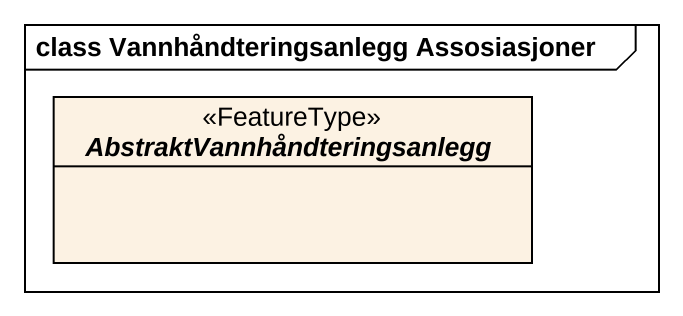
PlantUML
@startuml
mainframe class Vannhåndteringsanlegg Assosiasjoner
hide circle
hide empty members
abstract class "AbstraktVannhåndteringsanlegg" as AbstraktVannhåndteringsanleg <<FeatureType>>
@enduml
